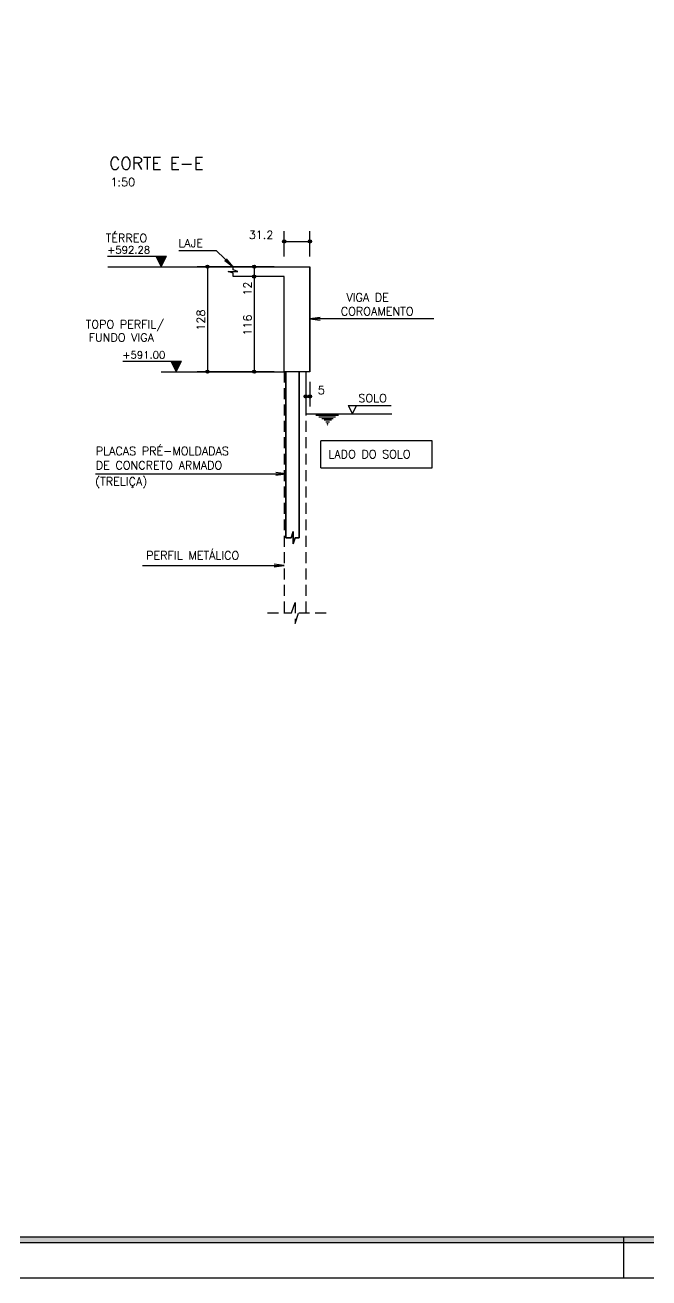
# Model space of a CAD drawing. Extents: x -5956 to 5211, y -572 to 5735.
# Drawn here: x 2729 to 3870, y -572 to 1719 of the extents above; entities that cross this region are included whole.
import ezdxf

# ---------------------------------------------------------------- set-up
doc = ezdxf.new("R2010")
doc.units = 0
doc.header["$LTSCALE"] = 100
doc.header["$MEASUREMENT"] = 0
doc.linetypes.add('ESTILO_TQS_0002', pattern=[0.3, 0.2, -0.1])
doc.layers.get('0').update_dxf_attribs({"color": 245, "linetype": 'CONTINUOUS'})
for name, color, linetype in [('01', 7, 'CONTINUOUS'), ('100', 7, 'CONTINUOUS'), ('16', 5, 'CONTINUOUS'), ('210', 7, 'ESTILO_TQS_0002'), ('221', 102, 'CONTINUOUS'), ('30', 7, 'CONTINUOUS')]:
    doc.layers.add(name, color=color, linetype=linetype)
doc.styles.get("Standard").update_dxf_attribs({"font": 'ROMANS.SHX'})

msp = doc.modelspace()

# ---------------------------------------------------------------- linework, layer by layer
for p, q in [((2880.107113, 1296.546997), (2987.628104, 1296.546997)), ((2968.093163, 1296.546997), (2977.860643, 1277.012066)), ((2968.964263, 1294.80478), (2986.757042, 1294.80478)), ((2969.835362, 1293.062618), (2985.885942, 1293.062618)), ((2970.706461, 1291.320419), (2985.01488, 1291.320419)), ((2971.577523, 1289.578258), (2984.143781, 1289.578258)), ((2972.448623, 1287.836097), (2983.272681, 1287.836059)), ((2973.319722, 1286.093898), (2982.401619, 1286.093898)), ((2974.190821, 1284.35169), (2981.53052, 1284.351727)), ((2977.860643, 1277.012066), (2987.628104, 1296.546997)), ((2975.061921, 1282.609482), (2980.659421, 1282.609528)), ((2975.93302, 1280.86732), (2979.788321, 1280.86732)), ((2976.804082, 1279.125159), (2978.917203, 1279.125159)), ((2907.796963, 1104.546997), (3015.317954, 1104.546997)), ((2995.783013, 1104.546997), (3005.550493, 1085.012066)), ((2996.654113, 1102.80478), (3014.446892, 1102.80478)), ((2997.525212, 1101.062618), (3013.575792, 1101.062618)), ((3005.550493, 1085.012066), (3015.317954, 1104.546997)), ((2998.396311, 1099.320419), (3012.70473, 1099.320419)), ((2999.267373, 1097.578258), (3011.833631, 1097.578258)), ((3000.138473, 1095.836097), (3010.962532, 1095.836059)), ((3001.009572, 1094.093898), (3010.091469, 1094.093898)), ((3001.880671, 1092.35169), (3009.22037, 1092.351727)), ((3002.751771, 1090.609482), (3008.349271, 1090.609528)), ((3003.62287, 1088.86732), (3007.478171, 1088.86732)), ((3004.493932, 1087.125159), (3006.607053, 1087.125159)), ((3320.282405, 1023.156465), (3398.746914, 1023.156465)), ((3320.282405, 1023.156465), (3327.909785, 1007.755798)), ((3327.909785, 1007.755798), (3335.537166, 1023.156465)), ((3329.65553, 1023.156465), (3329.65553, 1023.156465)), ((3823.788708, -497.090714), (3823.788708, -572.090714))]:
    msp.add_line(p, q)
for points in [[(-5956.211292, -572.090714), (5211.288708, -572.090714), (5211.288708, 5735.409286), (-5956.211292, 5735.409286), (-5956.211292, -572.090714)], [(5136.288708, -497.090714), (5136.288708, -507.590714), (-5779.211292, -507.590714), (-5779.211292, 5670.909286), (5136.288708, 5670.909286), (5136.288708, 5660.409286), (-5768.711292, 5660.409286), (-5768.711292, -497.090714), (5136.288708, -497.090714)], [(-5768.711292, -497.090714), (5136.288708, -497.090714), (5136.288708, 5660.409286), (-5768.711292, 5660.409286), (-5768.711292, -497.090714)]]:
    msp.add_lwpolyline(points)
for points in [[(5136.288708, -507.590714), (-5779.211292, -507.590714), (-5768.711292, -497.090714)], [(5136.288708, -507.590714), (-5768.711292, -497.090714), (5136.288708, -497.090714)]]:
    msp.add_solid(points)
at = {"layer": '01'}
for p, q in [((3203.314714, 1277.012066), (3250.114714, 1277.012066)), ((3250.114714, 1085.012066), (3250.114714, 1277.012066)), ((3203.314714, 1085.012066), (3203.314714, 1259.012066)), ((3473.706184, 958.429307), (3270.435293, 958.429307)), ((3270.435293, 909.503982), (3270.435293, 958.429307)), ((3473.706184, 909.503982), (3473.706184, 958.429307)), ((3270.435293, 909.503982), (3473.706184, 909.503982))]:
    msp.add_line(p, q, dxfattribs=at)
for points in [[(3109.564714, 1277.012066), (3250.114714, 1277.012066), (3250.114714, 1085.012066), (3203.314714, 1085.012066), (3203.314714, 1259.012066), (3109.564714, 1259.012066), (3109.564714, 1265.012077), (3100.564714, 1268.012066), (3118.564714, 1268.012066), (3109.564714, 1271.012071), (3109.564714, 1277.012066)], [(3230.612464, 1085.012066), (3230.612464, 781.440831), (3223.113222, 781.440831), (3219.363589, 770.191956), (3219.363589, 792.689706), (3215.613979, 781.440831), (3206.314714, 781.440831), (3206.314714, 1085.012066)]]:
    msp.add_lwpolyline(points, dxfattribs=at)
at = {"layer": '100'}
msp.add_lwpolyline([(3206.314714, 1085.012066), (3206.314714, 781.440831), (3215.613979, 781.440831), (3219.363589, 792.689706), (3219.363589, 770.191956), (3223.113222, 781.440831), (3230.612464, 781.440831), (3230.612464, 1085.012066), (3206.314714, 1085.012066)], dxfattribs=at)
at = {"layer": '210'}
for p, q in [((3203.314714, 1085.012066), (3203.314714, 643.901518)), ((3242.614714, 1085.012066), (3242.614714, 643.901518))]:
    msp.add_line(p, q, dxfattribs=at)
msp.add_lwpolyline([(3172.756294, 643.901518), (3216.817319, 643.901518), (3223.266649, 663.249583), (3223.266649, 624.553454), (3229.716017, 643.901518), (3280.210531, 643.901518)], dxfattribs=at)
at = {"layer": '221', "color": 11, "linetype": 'Continuous'}
for p, q in [((3203.314714, 1295.762066), (3203.314714, 1341.99361)), ((3250.114714, 1295.762066), (3250.114714, 1341.99361)), ((3203.314714, 1323.24361), (3250.114714, 1323.24361)), ((3184.564714, 1277.012066), (3043.829525, 1277.012066)), ((3062.579525, 1277.012066), (3062.579525, 1085.012066)), ((3148.70017, 1277.012066), (3129.275094, 1277.012066)), ((3148.025094, 1277.012066), (3148.025094, 1259.012066)), ((3167.45017, 1277.012066), (3167.45017, 1277.012066)), ((3203.314714, 1277.012066), (3203.314714, 1277.012066)), ((3203.314714, 1277.012066), (3203.314714, 1277.012066)), ((3250.114714, 1277.012066), (3250.114714, 1277.012066)), ((3145.881903, 1259.012066), (3129.275094, 1259.012066)), ((3145.881903, 1259.012066), (3129.275094, 1259.012066)), ((3148.025094, 1259.012066), (3148.025094, 1085.012066)), ((3164.631903, 1259.012066), (3164.631903, 1259.012066)), ((3164.631903, 1259.012066), (3164.631903, 1259.012066)), ((3149.216961, 1085.012066), (3043.829525, 1085.012066)), ((3184.564714, 1085.012066), (3129.275094, 1085.012066)), ((3167.966961, 1085.012066), (3167.966961, 1085.012066)), ((3203.314714, 1085.012066), (3203.314714, 1085.012066)), ((3242.614714, 1085.012066), (3242.614714, 1085.012066)), ((3250.114714, 1085.012066), (3250.114714, 1085.012066)), ((3242.614714, 1066.262066), (3242.614714, 1021.061208)), ((3250.114714, 1066.262066), (3250.114714, 1021.061208)), ((3242.614714, 1039.811208), (3250.114714, 1039.811208))]:
    msp.add_line(p, q, dxfattribs=at)
at = {"layer": '221'}
for p, q in [((2880.598987, 1277.012066), (3203.314714, 1277.012066)), ((2950.57655, 1277.012066), (3203.314714, 1277.012066)), ((2978.2664, 1085.012066), (3203.314714, 1085.012066)), ((3242.614714, 1007.755798), (3399.868128, 1007.755798)), ((3261.321144, 1005.437579), (3302.773881, 1005.437579)), ((3266.656645, 1002.359406), (3297.233169, 1002.359406)), ((3271.786934, 999.691655), (3292.513303, 999.691655)), ((3276.301589, 996.818693), (3289.435129, 996.818693)), ((3279.174551, 993.124885), (3286.151744, 993.124885)), ((3281.226667, 990.251923), (3283.894417, 990.251923)), ((3282.457936, 987.789384), (3283.073571, 987.789384))]:
    msp.add_line(p, q, dxfattribs=at)
at = {"layer": '221', "color": 11, "linetype": 'Continuous'}
for points in [[(3010.327484, 1306.58196), (3078.635426, 1306.58196), (3109.564714, 1277.012066), (3094.436683, 1288.089302), (3109.564714, 1277.012066), (3097.819158, 1291.627277)], [(3477.057409, 1181.743879), (3250.114714, 1181.743879), (3268.704306, 1184.191246), (3250.114714, 1181.743879), (3268.704306, 1179.296513)], [(2858.042542, 898.084245), (3206.314714, 898.084245), (3187.725123, 895.636879), (3206.314714, 898.084245), (3187.725123, 900.531611)], [(2943.915561, 730.876341), (3203.314714, 730.876341), (3184.725123, 728.428975), (3203.314714, 730.876341), (3184.725123, 733.323707)]]:
    msp.add_lwpolyline(points, dxfattribs=at)
for centre, radius in [((3203.314714, 1323.24361), 3), ((3203.314714, 1323.24361), 1.5), ((3250.114714, 1323.24361), 3), ((3250.114714, 1323.24361), 1.5), ((3062.579525, 1277.012066), 3), ((3062.579525, 1277.012066), 1.5), ((3148.025094, 1277.012066), 3), ((3148.025094, 1259.012066), 3), ((3148.025094, 1259.012066), 3), ((3148.025094, 1277.012066), 1.5), ((3148.025094, 1259.012066), 1.5), ((3148.025094, 1259.012066), 1.5), ((3062.579525, 1085.012066), 3), ((3062.579525, 1085.012066), 1.5), ((3148.025094, 1085.012066), 3), ((3148.025094, 1085.012066), 1.5), ((3242.614714, 1039.811208), 3), ((3242.614714, 1039.811208), 1.5), ((3250.114714, 1039.811208), 3), ((3250.114714, 1039.811208), 1.5)]:
    msp.add_circle(centre, radius, dxfattribs=at)
at = {"layer": '30'}
msp.add_lwpolyline([(3109.564714, 1277.012066), (3250.114714, 1277.012066), (3250.114714, 1085.012066), (3203.314714, 1085.012066), (3203.314714, 1259.012066), (3109.564714, 1259.012066), (3109.564714, 1265.012077), (3100.564714, 1268.012066), (3118.564714, 1268.012066), (3109.564714, 1271.012071), (3109.564714, 1277.012066)], dxfattribs=at)

# ---------------------------------------------------------------- texts
for s, height, p in [('1:50', 15, (2885.411474, 1424.223104)), ('+592.28', 13.5, (2879.283986, 1300.827226)), ('+591.00', 13.5, (2906.973836, 1108.827226)), ('SOLO', 15, (3338.776666, 1029.067971)), ('LADO DO SOLO', 15, (3283.955576, 926.563495)), ('PERFIL METÁLICO', 15, (2950.606047, 741.599544))]:
    msp.add_text(s, height=height).set_placement(p)
for s, p in [('TÉRREO', (2876.597469, 1321.859282)), (' VIGA DE', (3306.646631, 1213.447494)), ('COROAMENTO', (3306.646631, 1187.947494)), ('TOPO PERFIL/', (2840.018375, 1164.031726)), ('FUNDO VIGA', (2845.366349, 1140.063976)), ('PLACAS PRÉ-MOLDADAS', (2858.366079, 932.459979)), ('DE CONCRETO ARMADO', (2858.377674, 906.366751)), ('(TRELIÇA)', (2857.492635, 876.887935))]:
    msp.add_text(s, height=15, rotation=360).set_placement(p)
at = {"layer": '16'}
msp.add_text('CORTE E-E', height=22.5, dxfattribs=at).set_placement((2883.074516, 1454.600856))
at = {"layer": '221', "color": 11, "linetype": 'Continuous'}
for s, p in [('31.2', (3138.314719, 1327.74361)), ('LAJE', (3009.50792, 1312.514252)), ('5', (3264.722171, 1043.830157))]:
    msp.add_text(s, height=15, dxfattribs=at).set_placement(p)
for s, p in [('12', (3143.525094, 1224.012071)), ('128', (3058.079525, 1160.012066)), ('116', (3143.525094, 1151.012066))]:
    msp.add_text(s, height=15, rotation=90, dxfattribs=at).set_placement(p)

doc.saveas('drawing.dxf')
